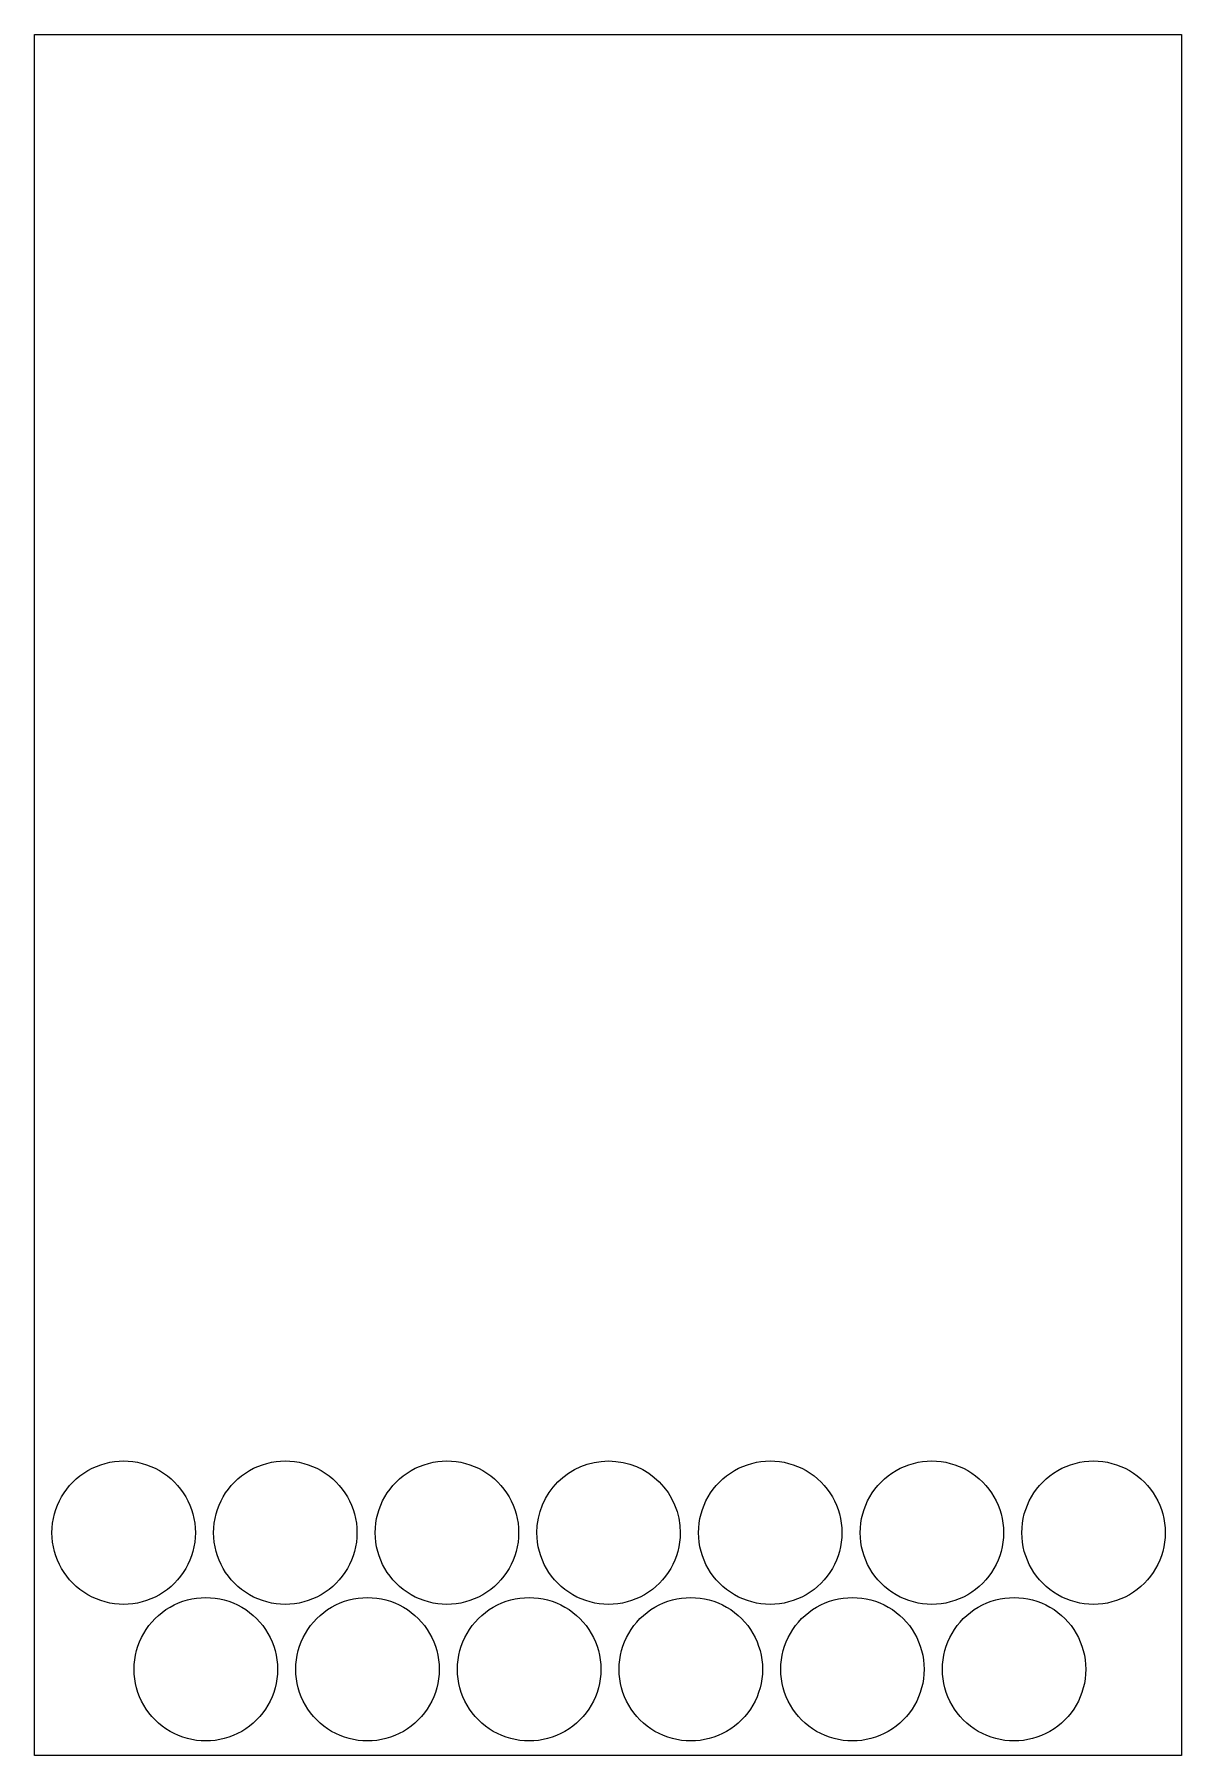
# Model space of a CAD drawing. Extents: x 0 to 200, y -1 to 299.
import ezdxf

# ---------------------------------------------------------------- set-up
doc = ezdxf.new("R2010")
doc.units = 0
doc.layers.add('Capa_1', color=7, linetype='CONTINUOUS')

msp = doc.modelspace()

# ---------------------------------------------------------------- linework, layer by layer
at = {"layer": 'Capa_1', "color": 5}
msp.add_lwpolyline([(0.15119, 299.281545), (200.15119, 299.281545), (200.15119, -0.718455), (0.15119, -0.718455)], close=True, dxfattribs=at)
at = {"layer": 'Capa_1', "color": 1}
for points in [[(28.20773, 38.13306)], [(56.390152, 38.13306)], [(84.572571, 38.13306)], [(112.755, 38.13306)], [(140.93742, 38.13306)], [(169.1198, 38.13306)], [(197.3022, 38.13306)], [(42.539459, 14.32999)], [(70.721878, 14.32999)], [(98.904282, 14.32999)], [(127.08671, 14.32999)], [(155.26912, 14.32999)], [(183.45152, 14.32999)]]:
    msp.add_lwpolyline(points, close=True, dxfattribs=at)
for points in [[(9.45773, 48.958378), (13.325243, 51.191287), (18.090217, 51.191287), (21.95773, 48.958378)], [(37.640152, 48.958378), (41.507665, 51.191287), (46.272639, 51.191287), (50.140152, 48.958378)], [(65.822571, 48.958378), (69.690084, 51.191287), (74.455058, 51.191287), (78.322571, 48.958378)], [(122.18742, 48.958378), (126.054933, 51.191287), (130.819907, 51.191287), (134.68742, 48.958378)], [(150.3698, 48.958378), (154.237313, 51.191287), (159.002287, 51.191287), (162.8698, 48.958378)], [(178.5522, 48.958378), (182.419713, 51.191287), (187.184687, 51.191287), (191.0522, 48.958378)], [(3.20773, 38.13306), (3.20773, 42.59888), (5.590217, 46.725468), (9.45773, 48.958378)], [(21.95773, 48.958378), (25.825243, 46.725468), (28.20773, 42.59888), (28.20773, 38.13306)], [(31.390152, 38.13306), (31.390152, 42.59888), (33.772639, 46.725468), (37.640152, 48.958378)], [(50.140152, 48.958378), (54.007665, 46.725468), (56.390152, 42.59888), (56.390152, 38.13306)], [(59.572571, 38.13306), (59.572571, 42.59888), (61.955058, 46.725468), (65.822571, 48.958378)], [(78.322571, 48.958378), (82.190084, 46.725468), (84.572571, 42.59888), (84.572571, 38.13306)], [(87.755, 38.13306), (87.755, 45.036619), (93.351441, 50.63306), (100.255, 50.63306)], [(100.255, 50.63306), (107.158559, 50.63306), (112.755, 45.036619), (112.755, 38.13306)], [(115.93742, 38.13306), (115.93742, 42.59888), (118.319907, 46.725468), (122.18742, 48.958378)], [(134.68742, 48.958378), (138.554933, 46.725468), (140.93742, 42.59888), (140.93742, 38.13306)], [(144.1198, 38.13306), (144.1198, 42.59888), (146.502287, 46.725468), (150.3698, 48.958378)], [(162.8698, 48.958378), (166.737313, 46.725468), (169.1198, 42.59888), (169.1198, 38.13306)], [(172.3022, 38.13306), (172.3022, 42.59888), (174.684687, 46.725468), (178.5522, 48.958378)], [(191.0522, 48.958378), (194.919713, 46.725468), (197.3022, 42.59888), (197.3022, 38.13306)], [(9.45773, 27.307742), (5.590217, 29.540652), (3.20773, 33.66724), (3.20773, 38.13306)], [(28.20773, 38.13306), (28.20773, 33.66724), (25.825243, 29.540652), (21.95773, 27.307742)], [(37.640152, 27.307742), (33.772639, 29.540652), (31.390152, 33.66724), (31.390152, 38.13306)], [(56.390152, 38.13306), (56.390152, 33.66724), (54.007665, 29.540652), (50.140152, 27.307742)], [(65.822571, 27.307742), (61.955058, 29.540652), (59.572571, 33.66724), (59.572571, 38.13306)], [(84.572571, 38.13306), (84.572571, 33.66724), (82.190084, 29.540652), (78.322571, 27.307742)], [(94.005, 27.307742), (90.137487, 29.540652), (87.755, 33.66724), (87.755, 38.13306)], [(112.755, 38.13306), (112.755, 33.66724), (110.372513, 29.540652), (106.505, 27.307742)], [(122.18742, 27.307742), (118.319907, 29.540652), (115.93742, 33.66724), (115.93742, 38.13306)], [(140.93742, 38.13306), (140.93742, 33.66724), (138.554933, 29.540652), (134.68742, 27.307742)], [(150.3698, 27.307742), (146.502287, 29.540652), (144.1198, 33.66724), (144.1198, 38.13306)], [(169.1198, 38.13306), (169.1198, 33.66724), (166.737313, 29.540652), (162.8698, 27.307742)], [(178.5522, 27.307742), (174.684687, 29.540652), (172.3022, 33.66724), (172.3022, 38.13306)], [(197.3022, 38.13306), (197.3022, 33.66724), (194.919713, 29.540652), (191.0522, 27.307742)], [(21.95773, 27.307742), (18.090217, 25.074833), (13.325243, 25.074833), (9.45773, 27.307742)], [(23.789459, 25.155308), (27.656972, 27.388217), (32.421946, 27.388217), (36.289459, 25.155308)], [(50.140152, 27.307742), (46.272639, 25.074833), (41.507665, 25.074833), (37.640152, 27.307742)], [(51.971878, 25.155308), (55.839391, 27.388217), (60.604365, 27.388217), (64.471878, 25.155308)], [(78.322571, 27.307742), (74.455058, 25.074833), (69.690084, 25.074833), (65.822571, 27.307742)], [(80.154282, 25.155308), (84.021795, 27.388217), (88.786769, 27.388217), (92.654282, 25.155308)], [(106.505, 27.307742), (102.637487, 25.074833), (97.872513, 25.074833), (94.005, 27.307742)], [(108.33671, 25.155308), (112.204223, 27.388217), (116.969197, 27.388217), (120.83671, 25.155308)], [(134.68742, 27.307742), (130.819907, 25.074833), (126.054933, 25.074833), (122.18742, 27.307742)], [(136.51912, 25.155308), (140.386633, 27.388217), (145.151607, 27.388217), (149.01912, 25.155308)], [(162.8698, 27.307742), (159.002287, 25.074833), (154.237313, 25.074833), (150.3698, 27.307742)], [(164.70152, 25.155308), (168.569033, 27.388217), (173.334007, 27.388217), (177.20152, 25.155308)], [(191.0522, 27.307742), (187.184687, 25.074833), (182.419713, 25.074833), (178.5522, 27.307742)], [(17.539459, 14.32999), (17.539459, 18.79581), (19.921946, 22.922398), (23.789459, 25.155308)], [(36.289459, 25.155308), (40.156972, 22.922398), (42.539459, 18.79581), (42.539459, 14.32999)], [(45.721878, 14.32999), (45.721878, 18.79581), (48.104365, 22.922398), (51.971878, 25.155308)], [(64.471878, 25.155308), (68.339391, 22.922398), (70.721878, 18.79581), (70.721878, 14.32999)], [(73.904282, 14.32999), (73.904282, 18.79581), (76.286769, 22.922398), (80.154282, 25.155308)], [(92.654282, 25.155308), (96.521795, 22.922398), (98.904282, 18.79581), (98.904282, 14.32999)], [(102.08671, 14.32999), (102.08671, 18.79581), (104.469197, 22.922398), (108.33671, 25.155308)], [(120.83671, 25.155308), (124.704223, 22.922398), (127.08671, 18.79581), (127.08671, 14.32999)], [(130.26912, 14.32999), (130.26912, 18.79581), (132.651607, 22.922398), (136.51912, 25.155308)], [(149.01912, 25.155308), (152.886633, 22.922398), (155.26912, 18.79581), (155.26912, 14.32999)], [(158.45152, 14.32999), (158.45152, 18.79581), (160.834007, 22.922398), (164.70152, 25.155308)], [(177.20152, 25.155308), (181.069033, 22.922398), (183.45152, 18.79581), (183.45152, 14.32999)], [(23.789459, 3.504672), (19.921946, 5.737582), (17.539459, 9.86417), (17.539459, 14.32999)], [(42.539459, 14.32999), (42.539459, 9.86417), (40.156972, 5.737582), (36.289459, 3.504672)], [(51.971878, 3.504672), (48.104365, 5.737582), (45.721878, 9.86417), (45.721878, 14.32999)], [(70.721878, 14.32999), (70.721878, 9.86417), (68.339391, 5.737582), (64.471878, 3.504672)], [(80.154282, 3.504672), (76.286769, 5.737582), (73.904282, 9.86417), (73.904282, 14.32999)], [(98.904282, 14.32999), (98.904282, 9.86417), (96.521795, 5.737582), (92.654282, 3.504672)], [(108.33671, 3.504672), (104.469197, 5.737582), (102.08671, 9.86417), (102.08671, 14.32999)], [(127.08671, 14.32999), (127.08671, 9.86417), (124.704223, 5.737582), (120.83671, 3.504672)], [(136.51912, 3.504672), (132.651607, 5.737582), (130.26912, 9.86417), (130.26912, 14.32999)], [(155.26912, 14.32999), (155.26912, 9.86417), (152.886633, 5.737582), (149.01912, 3.504672)], [(164.70152, 3.504672), (160.834007, 5.737582), (158.45152, 9.86417), (158.45152, 14.32999)], [(183.45152, 14.32999), (183.45152, 9.86417), (181.069033, 5.737582), (177.20152, 3.504672)], [(36.289459, 3.504672), (32.421946, 1.271763), (27.656972, 1.271763), (23.789459, 3.504672)], [(64.471878, 3.504672), (60.604365, 1.271763), (55.839391, 1.271763), (51.971878, 3.504672)], [(92.654282, 3.504672), (88.786769, 1.271763), (84.021795, 1.271763), (80.154282, 3.504672)], [(120.83671, 3.504672), (116.969197, 1.271763), (112.204223, 1.271763), (108.33671, 3.504672)], [(149.01912, 3.504672), (145.151607, 1.271763), (140.386633, 1.271763), (136.51912, 3.504672)], [(177.20152, 3.504672), (173.334007, 1.271763), (168.569033, 1.271763), (164.70152, 3.504672)]]:
    msp.add_open_spline(points, degree=3, dxfattribs=at)

doc.saveas('drawing.dxf')
